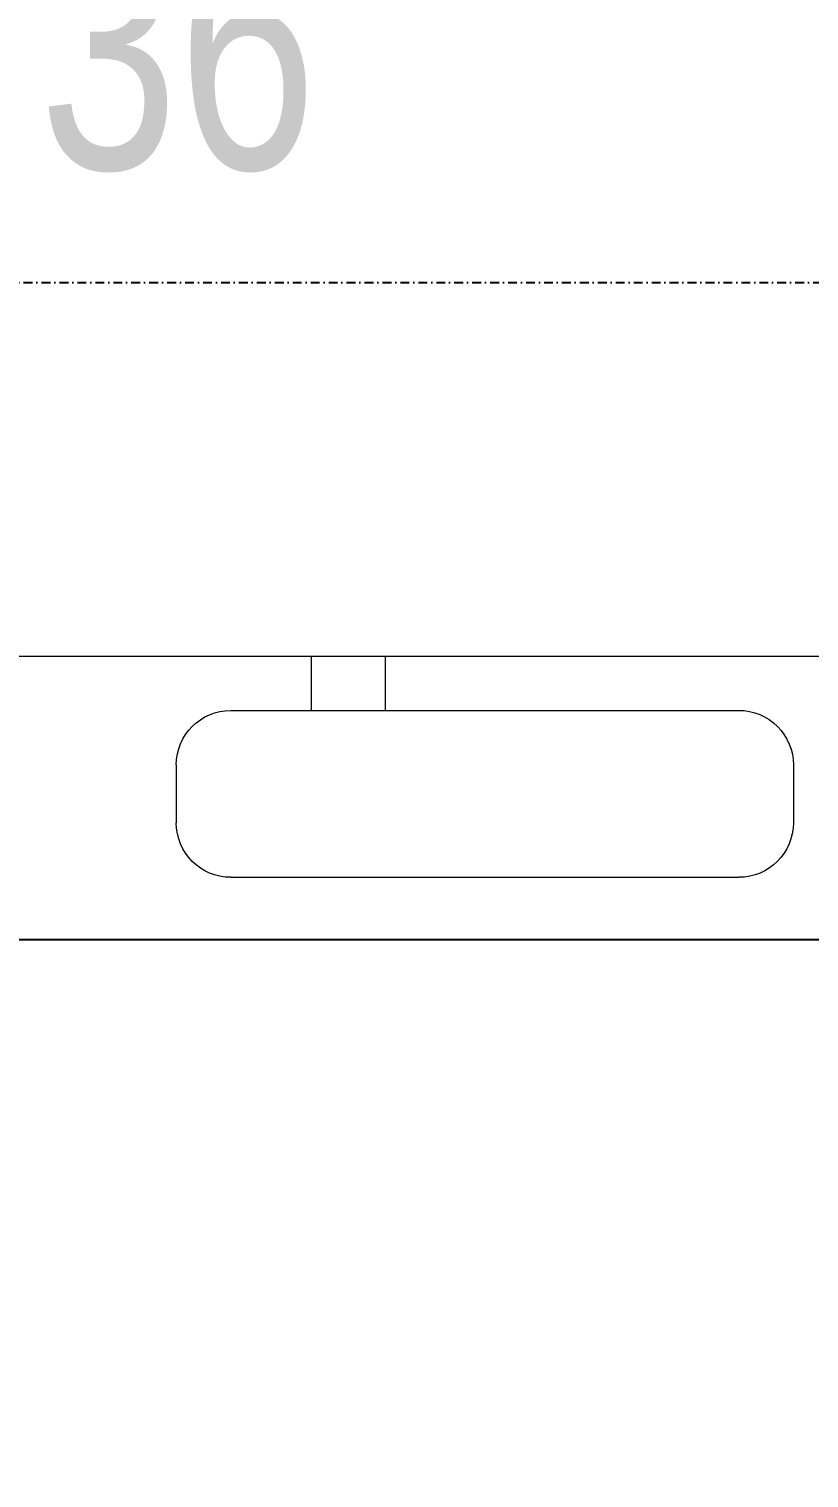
# Model space of a CAD drawing. Extents: x -560814 to 57327, y -29287 to 19916.
# Drawn here: x 37915 to 38196, y -11824 to -11303 of the extents above; entities that cross this region are included whole.
import ezdxf

# ---------------------------------------------------------------- set-up
doc = ezdxf.new("R2010")
doc.units = 0
doc.header["$LTSCALE"] = 0.25
doc.linetypes.add('DASHDOT', pattern=[25.4, 12.7, -6.35, 0, -6.35])
for name, color, linetype, lineweight in [('01-First Floor$0$72_EGR_EQP_TAG', 142, 'Continuous', 5), ('01-First Floor$0$LOADING', 253, 'Continuous', 5), ('01-First Floor$0$NEW Wall', 166, 'Continuous', 5), ('E-LITE-CLNG-CNDT', 6, 'DASHDOT', 35), ('T-DATA-CLNG-COND', 51, 'DASHDOT', 25)]:
    doc.layers.add(name, color=color, linetype=linetype, lineweight=lineweight)
doc.layers.add('01-First Floor$0$FALSE CEILING', color=251, linetype='Continuous')
doc.styles.add('01-First Floor$0$X3G_ENTITY_257CFD', font='swisscl.ttf', dxfattribs={"height": 200})

# ---------------------------------------------------------------- blocks, each defined once
blk = doc.blocks.new('*X518')
at = {"color": 0}
for p, q in [((5, 3), (5, 3)), ((5, 3), (5, 3)), ((5, 3), (5, 3)), ((5, 3), (5, 3)), ((5, 3), (5, 3)), ((5, 3), (5, 3)), ((5, 3), (5, 3)), ((5, 3), (5, 3)), ((5, 3), (5, 3)), ((5, 3), (5, 3)), ((5, 3), (5, 3)), ((5, 3), (5, 3)), ((5, 3), (5, 3)), ((5, 3), (5, 3)), ((5, 3), (5, 3)), ((5, 3), (5, 3)), ((5, 3), (5, 3)), ((5, 3), (5, 3)), ((5, 3), (5, 3)), ((5, 3), (5, 3)), ((5, 3), (5, 3)), ((5, 3), (5, 3)), ((5, 3), (5, 3)), ((5, 3), (5, 3)), ((5, 3), (5, 3)), ((5, 3), (5, 3)), ((5, 3), (5, 3)), ((5, 3), (5, 3)), ((5, 3), (5, 3)), ((5, 3), (5, 3)), ((5, 3), (5, 3)), ((5, 3), (5, 3)), ((5, 3), (5, 3)), ((5, 3), (5, 3)), ((5, 3), (5, 3)), ((5, 3), (5, 3)), ((5, 3), (5, 3)), ((5, 3), (5, 3)), ((5, 3), (5, 3)), ((5, 3), (5, 3)), ((5, 3), (5, 3)), ((5, 3), (5, 3)), ((5, 3), (5, 3)), ((5, 3), (5, 3)), ((5, 3), (5, 3)), ((5, 3), (5, 3)), ((5, 3), (5, 3)), ((5, 3), (5, 3)), ((5, 3), (5, 3)), ((5, 3), (5, 3)), ((5, 3), (5, 3)), ((5, 3), (5, 3)), ((5, 3), (5, 3)), ((5, 3), (5, 3)), ((5, 3), (5, 3)), ((5, 3), (5, 3)), ((5, 3), (5, 3)), ((5, 3), (5, 3)), ((5, 3), (5, 3)), ((5, 3), (5, 3)), ((5, 3), (5, 3)), ((5, 3), (5, 3)), ((5, 3), (5, 3)), ((5, 3), (5, 3)), ((5, 3), (5, 3)), ((5, 3), (5, 3)), ((6, 3), (5, 3)), ((5, 3), (5, 3)), ((6, 3), (5, 3)), ((5, 3), (5, 3)), ((6, 3), (5, 3)), ((5, 3), (5, 3)), ((6, 3), (5, 3)), ((5, 3), (5, 3)), ((5, 3), (5, 3)), ((5, 3), (5, 3)), ((5, 3), (5, 3)), ((5, 3), (5, 3)), ((5, 3), (5, 3)), ((5, 3), (5, 3)), ((5, 3), (5, 3)), ((5, 3), (5, 3)), ((5, 3), (5, 3)), ((5, 3), (5, 3)), ((5, 3), (5, 3)), ((5, 3), (5, 3)), ((5, 3), (5, 3)), ((5, 3), (5, 3)), ((5, 3), (5, 3)), ((5, 3), (5, 3)), ((5, 3), (5, 3)), ((5, 3), (5, 3)), ((5, 3), (5, 3)), ((5, 3), (5, 3)), ((5, 3), (5, 3)), ((5, 3), (5, 3)), ((6, 3), (6, 3)), ((6, 3), (6, 3)), ((6, 3), (6, 3)), ((6, 3), (6, 3)), ((6, 3), (6, 3)), ((6, 3), (6, 3)), ((6, 3), (6, 3)), ((6, 3), (6, 3)), ((6, 3), (6, 3)), ((6, 3), (6, 3)), ((6, 3), (6, 3)), ((6, 3), (6, 3)), ((6, 3), (6, 3)), ((6, 3), (6, 3)), ((6, 3), (6, 3)), ((6, 3), (6, 3)), ((6, 3), (6, 3)), ((6, 3), (6, 3)), ((6, 3), (6, 3)), ((6, 3), (6, 3)), ((6, 3), (6, 3)), ((6, 3), (6, 3)), ((6, 3), (6, 3)), ((6, 3), (6, 3)), ((6, 3), (6, 3)), ((6, 3), (6, 3)), ((6, 3), (6, 3)), ((6, 3), (6, 3)), ((6, 3), (6, 3)), ((6, 3), (6, 3)), ((6, 3), (6, 3)), ((6, 3), (6, 3)), ((6, 3), (6, 3)), ((6, 3), (6, 3)), ((6, 3), (6, 3)), ((6, 3), (6, 3)), ((6, 3), (6, 3)), ((6, 3), (6, 3)), ((6, 3), (6, 3)), ((6, 3), (6, 3)), ((6, 3), (6, 3)), ((6, 3), (6, 3)), ((6, 3), (6, 3)), ((6, 3), (6, 3)), ((6, 3), (6, 3)), ((6, 3), (6, 3)), ((6, 3), (6, 3)), ((6, 3), (6, 3)), ((6, 3), (6, 3)), ((6, 3), (6, 3)), ((6, 3), (6, 3)), ((6, 3), (6, 3)), ((6, 3), (6, 3)), ((6, 3), (6, 3)), ((6, 3), (6, 3)), ((6, 3), (6, 3)), ((6, 3), (6, 3)), ((6, 3), (6, 3)), ((6, 3), (6, 3)), ((6, 3), (6, 3)), ((6, 3), (6, 3)), ((6, 3), (6, 3)), ((6, 3), (6, 3)), ((6, 3), (6, 3)), ((6, 3), (6, 3)), ((6, 3), (6, 3)), ((6, 3), (6, 3)), ((6, 3), (6, 3)), ((6, 3), (6, 3)), ((6, 3), (6, 3)), ((6, 3), (6, 3)), ((6, 3), (6, 3)), ((6, 3), (6, 3)), ((6, 3), (6, 3)), ((6, 3), (6, 3)), ((6, 3), (6, 3)), ((6, 3), (6, 3)), ((6, 3), (6, 3)), ((6, 3), (6, 3)), ((6, 3), (6, 3)), ((6, 3), (6, 3)), ((6, 3), (6, 3)), ((6, 3), (6, 3)), ((6, 3), (6, 3)), ((6, 3), (6, 3)), ((6, 3), (6, 3)), ((6, 3), (6, 3)), ((6, 3), (6, 3)), ((6, 3), (6, 3)), ((6, 3), (6, 3)), ((6, 3), (6, 3)), ((6, 3), (6, 3)), ((6, 3), (6, 3)), ((6, 3), (6, 3)), ((6, 3), (6, 3)), ((6, 3), (6, 3)), ((6, 3), (6, 3)), ((6, 3), (6, 3)), ((6, 3), (6, 3)), ((6, 3), (6, 3)), ((6, 3), (6, 3)), ((6, 3), (6, 3)), ((6, 3), (6, 3)), ((6, 3), (6, 3)), ((6, 3), (6, 3)), ((6, 3), (6, 3)), ((6, 3), (6, 3)), ((6, 3), (6, 3)), ((6, 3), (6, 3)), ((6, 3), (6, 3)), ((6, 3), (6, 3)), ((6, 3), (6, 3)), ((6, 3), (6, 3)), ((6, 3), (6, 3)), ((6, 3), (6, 3)), ((6, 3), (6, 3)), ((6, 3), (6, 3)), ((6, 3), (6, 3)), ((6, 3), (6, 3)), ((6, 3), (6, 3)), ((6, 3), (6, 3)), ((6, 3), (6, 3)), ((6, 3), (6, 3)), ((6, 3), (6, 3)), ((6, 3), (6, 3)), ((6, 3), (6, 3)), ((6, 3), (6, 3)), ((6, 3), (6, 3)), ((6, 3), (6, 3)), ((6, 3), (6, 3)), ((6, 3), (6, 3)), ((6, 3), (6, 3)), ((6, 3), (6, 3)), ((6, 3), (6, 3)), ((6, 3), (6, 3)), ((6, 3), (6, 3)), ((6, 3), (6, 3)), ((6, 3), (6, 3)), ((6, 3), (6, 3)), ((6, 3), (6, 3)), ((6, 3), (6, 3)), ((6, 3), (6, 3)), ((6, 3), (6, 3)), ((6, 3), (6, 3)), ((6, 3), (6, 3)), ((6, 3), (6, 3)), ((6, 3), (6, 3)), ((6, 3), (6, 3)), ((6, 3), (6, 3)), ((6, 3), (6, 3)), ((6, 3), (6, 3)), ((6, 3), (6, 3)), ((6, 3), (6, 3)), ((6, 3), (6, 3)), ((6, 3), (6, 3)), ((6, 3), (6, 3)), ((6, 3), (6, 3)), ((6, 3), (6, 3)), ((6, 3), (6, 3)), ((6, 3), (6, 3)), ((6, 3), (6, 3)), ((6, 3), (6, 3)), ((6, 3), (6, 3)), ((6, 3), (6, 3)), ((6, 3), (6, 3)), ((6, 3), (6, 3)), ((6, 3), (6, 3)), ((6, 3), (6, 3)), ((6, 3), (6, 3)), ((6, 3), (6, 3)), ((6, 3), (6, 3)), ((6, 3), (6, 3)), ((6, 3), (6, 3)), ((6, 3), (6, 3)), ((6, 3), (6, 3)), ((6, 3), (6, 3)), ((6, 3), (6, 3)), ((6, 3), (6, 3)), ((6, 3), (6, 3)), ((6, 3), (6, 3)), ((6, 3), (6, 3)), ((6, 3), (6, 3)), ((6, 3), (6, 3)), ((6, 3), (6, 3)), ((6, 3), (6, 3)), ((6, 3), (6, 3)), ((6, 3), (6, 3)), ((6, 3), (6, 3)), ((6, 3), (6, 3)), ((6, 3), (6, 3)), ((6, 3), (6, 3)), ((6, 3), (6, 3)), ((6, 3), (6, 3)), ((6, 3), (6, 3)), ((6, 3), (6, 3)), ((6, 3), (6, 3)), ((6, 3), (6, 3)), ((6, 3), (6, 3)), ((6, 3), (6, 3)), ((6, 3), (6, 3)), ((6, 3), (6, 3)), ((6, 3), (6, 3)), ((6, 3), (6, 3)), ((6, 3), (6, 3)), ((6, 3), (5, 3)), ((6, 3), (5, 3)), ((6, 3), (5, 3)), ((6, 3), (5, 3)), ((6, 3), (5, 3)), ((6, 3), (6, 3)), ((6, 3), (6, 3)), ((6, 3), (6, 3)), ((6, 3), (6, 3)), ((6, 3), (6, 3)), ((6, 3), (6, 3)), ((6, 3), (6, 3)), ((6, 3), (6, 3)), ((6, 3), (6, 3)), ((6, 3), (6, 3)), ((6, 3), (6, 3)), ((6, 3), (6, 3)), ((6, 3), (6, 3)), ((6, 3), (6, 3)), ((6, 3), (6, 3)), ((6, 3), (6, 3)), ((6, 3), (6, 3)), ((6, 3), (6, 3)), ((6, 3), (6, 3)), ((6, 3), (6, 3)), ((6, 3), (6, 3)), ((6, 3), (6, 3)), ((6, 3), (6, 3)), ((6, 3), (6, 3)), ((6, 3), (6, 3)), ((6, 3), (6, 3)), ((6, 3), (6, 3)), ((6, 3), (6, 3)), ((6, 3), (6, 3)), ((6, 3), (6, 3)), ((6, 3), (6, 3)), ((6, 3), (6, 3)), ((6, 3), (6, 3)), ((6, 3), (6, 3)), ((6, 3), (6, 3)), ((6, 3), (6, 3)), ((6, 3), (6, 3)), ((6, 3), (6, 3)), ((6, 3), (6, 3)), ((6, 3), (6, 3)), ((6, 3), (6, 3)), ((6, 3), (6, 3)), ((6, 3), (6, 3)), ((6, 3), (6, 3)), ((6, 3), (6, 3)), ((6, 3), (6, 3)), ((6, 3), (6, 3)), ((6, 3), (6, 3)), ((6, 3), (6, 3)), ((6, 3), (6, 3)), ((6, 3), (6, 3)), ((6, 3), (6, 3)), ((6, 3), (6, 3)), ((6, 3), (6, 3)), ((6, 3), (6, 3)), ((6, 3), (6, 3)), ((6, 3), (6, 3)), ((6, 3), (6, 3)), ((6, 3), (6, 3)), ((6, 3), (6, 3)), ((6, 3), (6, 3)), ((6, 3), (6, 3)), ((6, 3), (6, 3)), ((6, 3), (6, 3)), ((6, 3), (6, 3)), ((6, 3), (6, 3)), ((6, 3), (6, 3)), ((6, 3), (6, 3)), ((6, 3), (6, 3)), ((6, 3), (6, 3)), ((6, 3), (6, 3)), ((6, 3), (6, 3)), ((6, 3), (6, 3)), ((6, 3), (6, 3)), ((6, 3), (6, 3)), ((6, 3), (6, 3)), ((6, 3), (6, 3)), ((6, 3), (6, 3)), ((6, 3), (6, 3)), ((6, 3), (6, 3)), ((6, 3), (6, 3)), ((6, 3), (6, 3)), ((6, 3), (6, 3)), ((6, 3), (6, 3)), ((6, 3), (6, 3)), ((6, 3), (6, 3)), ((6, 3), (6, 3)), ((6, 3), (6, 3)), ((6, 3), (6, 3)), ((6, 3), (6, 3)), ((6, 3), (6, 3)), ((6, 3), (6, 3)), ((6, 3), (6, 3)), ((6, 3), (6, 3)), ((6, 3), (6, 3)), ((6, 3), (6, 3)), ((6, 3), (6, 3)), ((6, 3), (6, 3)), ((6, 3), (6, 3)), ((6, 3), (6, 3)), ((6, 3), (6, 3)), ((6, 3), (6, 3)), ((6, 3), (6, 3)), ((6, 3), (6, 3)), ((6, 3), (6, 3)), ((6, 3), (6, 3)), ((6, 3), (6, 3)), ((6, 3), (6, 3)), ((6, 3), (6, 3)), ((6, 3), (6, 3)), ((6, 3), (6, 3)), ((6, 3), (6, 3)), ((6, 3), (6, 3)), ((6, 3), (6, 3)), ((6, 3), (6, 3)), ((6, 3), (6, 3)), ((6, 3), (6, 3)), ((6, 3), (6, 3)), ((6, 3), (6, 3)), ((6, 3), (6, 3)), ((6, 3), (6, 3)), ((6, 3), (6, 3)), ((6, 3), (6, 3)), ((6, 3), (6, 3)), ((6, 3), (6, 3)), ((6, 3), (6, 3)), ((6, 3), (6, 3)), ((6, 3), (6, 3)), ((6, 3), (6, 3)), ((6, 3), (6, 3)), ((6, 3), (6, 3)), ((6, 3), (6, 3)), ((6, 3), (6, 3)), ((6, 3), (6, 3)), ((6, 3), (6, 3)), ((6, 3), (6, 3)), ((6, 3), (6, 3)), ((6, 3), (6, 3)), ((6, 3), (6, 3)), ((6, 3), (6, 3)), ((6, 3), (6, 3)), ((6, 3), (6, 3)), ((6, 3), (6, 3)), ((6, 3), (6, 3)), ((6, 3), (6, 3)), ((6, 3), (6, 3)), ((6, 3), (6, 3)), ((6, 3), (6, 3)), ((6, 3), (6, 3)), ((6, 3), (6, 3)), ((6, 3), (6, 3)), ((6, 3), (6, 3)), ((6, 3), (6, 3)), ((6, 3), (6, 3)), ((6, 3), (6, 3)), ((6, 3), (6, 3)), ((6, 3), (6, 3)), ((6, 3), (6, 3)), ((6, 3), (6, 3)), ((6, 3), (6, 3)), ((6, 3), (6, 3)), ((6, 3), (6, 3)), ((6, 3), (6, 3)), ((6, 3), (6, 3)), ((6, 3), (6, 3)), ((6, 3), (6, 3)), ((6, 3), (6, 3)), ((6, 3), (6, 3)), ((6, 3), (6, 3)), ((6, 3), (6, 3)), ((6, 3), (6, 3)), ((6, 3), (6, 3)), ((6, 3), (6, 3)), ((6, 3), (6, 3)), ((6, 3), (6, 3)), ((6, 3), (6, 3)), ((6, 3), (6, 3)), ((6, 3), (6, 3)), ((6, 3), (6, 3)), ((6, 3), (6, 3)), ((6, 3), (6, 3)), ((6, 3), (6, 3)), ((6, 3), (6, 3)), ((6, 3), (6, 3)), ((6, 3), (6, 3)), ((6, 3), (6, 3)), ((6, 3), (6, 3)), ((6, 3), (6, 3)), ((6, 3), (6, 3)), ((6, 3), (6, 3)), ((6, 3), (6, 3)), ((6, 3), (6, 3)), ((6, 3), (6, 3)), ((6, 3), (6, 3)), ((6, 3), (6, 3)), ((6, 3), (6, 3)), ((6, 3), (6, 3)), ((6, 3), (6, 3)), ((6, 3), (6, 3)), ((6, 3), (6, 3)), ((6, 3), (6, 3)), ((6, 3), (6, 3)), ((6, 3), (6, 3)), ((6, 3), (6, 3)), ((6, 3), (6, 3)), ((6, 3), (6, 3)), ((6, 3), (6, 3)), ((6, 3), (6, 3)), ((6, 3), (6, 3)), ((6, 3), (6, 3)), ((6, 3), (6, 3)), ((6, 3), (6, 3)), ((6, 3), (6, 3)), ((6, 3), (6, 3)), ((6, 3), (6, 3)), ((6, 3), (6, 3)), ((6, 3), (6, 3)), ((6, 3), (6, 3)), ((6, 3), (6, 3)), ((6, 3), (6, 3)), ((6, 3), (6, 3)), ((6, 3), (6, 3)), ((6, 3), (6, 3)), ((6, 3), (6, 3)), ((6, 3), (6, 3)), ((6, 3), (6, 3)), ((6, 3), (6, 3)), ((6, 3), (6, 3)), ((6, 3), (6, 3)), ((6, 3), (6, 3)), ((6, 3), (6, 3)), ((6, 3), (6, 3)), ((6, 3), (6, 3)), ((6, 3), (6, 3)), ((6, 3), (6, 3)), ((6, 3), (6, 3)), ((6, 3), (6, 3)), ((6, 3), (6, 3)), ((6, 3), (6, 3)), ((6, 3), (6, 3)), ((6, 3), (6, 3)), ((6, 3), (6, 3)), ((6, 3), (6, 3)), ((6, 3), (6, 3)), ((6, 3), (6, 3)), ((6, 3), (6, 3)), ((6, 3), (6, 3)), ((6, 3), (6, 3)), ((6, 3), (6, 3)), ((6, 3), (6, 3)), ((6, 3), (6, 3)), ((6, 3), (6, 3)), ((6, 3), (6, 3)), ((6, 3), (6, 3)), ((6, 3), (6, 3)), ((6, 3), (6, 3)), ((6, 3), (6, 3)), ((6, 3), (6, 3)), ((6, 3), (6, 3)), ((6, 3), (6, 3)), ((6, 3), (6, 3)), ((6, 3), (6, 3)), ((6, 3), (6, 3)), ((6, 3), (6, 3)), ((6, 3), (6, 3)), ((6, 3), (6, 3)), ((6, 3), (6, 3)), ((6, 3), (6, 3)), ((6, 3), (6, 3)), ((6, 3), (6, 3)), ((6, 3), (6, 3)), ((6, 3), (6, 3)), ((6, 3), (6, 3)), ((6, 3), (6, 3)), ((6, 3), (6, 3)), ((6, 3), (6, 3)), ((6, 3), (6, 3)), ((6, 3), (6, 3)), ((6, 3), (6, 3)), ((6, 3), (6, 3)), ((6, 3), (6, 3)), ((6, 3), (6, 3)), ((6, 3), (6, 3)), ((6, 3), (6, 3)), ((6, 3), (6, 3)), ((6, 3), (6, 3)), ((6, 3), (6, 3)), ((6, 3), (6, 3)), ((6, 3), (6, 3)), ((6, 3), (6, 3)), ((6, 3), (6, 3)), ((6, 3), (6, 3)), ((6, 3), (6, 3)), ((6, 3), (6, 3)), ((6, 3), (6, 3)), ((6, 3), (6, 3)), ((6, 3), (6, 3)), ((6, 3), (6, 3)), ((6, 3), (6, 3)), ((6, 3), (6, 3)), ((6, 3), (6, 3)), ((6, 3), (6, 3)), ((6, 3), (6, 3)), ((6, 3), (6, 3)), ((6, 3), (6, 3)), ((6, 3), (6, 3)), ((6, 3), (6, 3)), ((6, 3), (6, 3)), ((6, 3), (6, 3)), ((6, 3), (6, 3)), ((6, 3), (6, 3)), ((6, 3), (6, 3)), ((6, 3), (6, 3)), ((6, 3), (6, 3)), ((6, 3), (6, 3)), ((6, 3), (6, 3)), ((6, 3), (6, 3))]:
    blk.add_line(p, q, dxfattribs=at)
blk = doc.blocks.new('*X519')
at = {"color": 0}
for p, q in [((13, 1), (13, 1)), ((13, 1), (13, 1)), ((13, 1), (13, 1)), ((13, 1), (13, 1)), ((13, 1), (13, 1)), ((13, 1), (13, 1)), ((13, 1), (13, 1)), ((13, 1), (13, 1)), ((13, 1), (13, 1)), ((13, 1), (13, 1)), ((13, 1), (13, 1)), ((13, 1), (13, 1)), ((13, 1), (13, 1)), ((13, 1), (13, 1)), ((13, 1), (13, 1)), ((13, 1), (14, 1)), ((13, 1), (14, 1)), ((13, 1), (14, 1)), ((13, 1), (13, 1)), ((13, 1), (13, 1)), ((13, 1), (13, 1)), ((13, 1), (13, 1)), ((13, 1), (13, 1)), ((13, 1), (13, 1)), ((13, 1), (13, 1)), ((13, 1), (13, 1)), ((13, 1), (13, 1)), ((13, 1), (13, 1)), ((13, 1), (13, 1)), ((13, 1), (13, 1)), ((13, 1), (13, 1)), ((13, 1), (13, 1)), ((13, 1), (13, 1)), ((13, 1), (13, 1)), ((13, 1), (13, 1)), ((13, 1), (13, 1)), ((13, 1), (13, 1)), ((13, 1), (13, 1)), ((13, 1), (13, 1)), ((13, 1), (13, 1)), ((13, 1), (13, 1)), ((13, 1), (13, 1)), ((13, 1), (13, 1)), ((13, 1), (13, 1)), ((13, 1), (13, 1)), ((13, 1), (13, 1)), ((13, 1), (13, 1)), ((13, 1), (13, 1)), ((13, 1), (13, 1)), ((13, 1), (13, 1)), ((13, 1), (13, 1)), ((13, 1), (13, 1)), ((13, 1), (13, 1)), ((13, 1), (13, 1)), ((13, 1), (13, 1)), ((13, 1), (13, 1)), ((13, 1), (13, 1)), ((13, 1), (13, 1)), ((13, 1), (13, 1)), ((13, 1), (13, 1)), ((13, 1), (13, 1)), ((13, 1), (13, 1)), ((13, 1), (13, 1)), ((13, 1), (13, 1)), ((13, 1), (13, 1)), ((13, 1), (13, 1)), ((13, 1), (13, 1)), ((13, 1), (13, 1)), ((13, 1), (13, 1)), ((13, 1), (13, 1)), ((13, 1), (13, 1)), ((13, 1), (13, 1)), ((13, 1), (13, 1)), ((13, 1), (13, 1)), ((13, 1), (13, 1)), ((13, 1), (13, 1)), ((13, 1), (13, 1)), ((13, 1), (13, 1)), ((13, 1), (13, 1)), ((13, 1), (13, 1)), ((13, 1), (13, 1)), ((13, 1), (13, 1)), ((13, 1), (13, 1)), ((13, 1), (13, 1)), ((13, 1), (13, 1)), ((13, 1), (13, 1)), ((13, 1), (13, 1)), ((13, 1), (13, 1)), ((13, 1), (13, 1)), ((13, 1), (13, 1)), ((13, 1), (13, 1)), ((13, 1), (13, 1)), ((13, 1), (13, 1)), ((13, 1), (13, 1)), ((13, 1), (13, 1)), ((13, 1), (13, 1)), ((13, 1), (13, 1)), ((13, 1), (13, 1)), ((13, 1), (13, 1)), ((13, 1), (13, 1)), ((13, 1), (13, 1)), ((13, 1), (13, 1)), ((13, 1), (13, 1)), ((13, 1), (13, 1)), ((13, 1), (13, 1)), ((13, 1), (13, 1)), ((13, 1), (13, 1)), ((13, 1), (13, 1)), ((13, 1), (13, 1)), ((13, 1), (13, 1)), ((13, 1), (13, 1)), ((13, 1), (13, 1)), ((13, 1), (13, 1)), ((13, 1), (13, 1)), ((13, 1), (13, 1)), ((13, 1), (13, 1)), ((13, 1), (13, 1)), ((13, 1), (13, 1)), ((13, 1), (13, 1)), ((13, 1), (13, 1)), ((13, 1), (13, 1)), ((13, 1), (13, 1)), ((13, 1), (13, 1)), ((13, 1), (14, 1)), ((13, 0), (13, 0)), ((13, 0), (13, 0)), ((13, 0), (13, 0)), ((13, 0), (13, 0)), ((13, 0), (13, 0)), ((13, 0), (13, 0)), ((13, 0), (13, 0)), ((13, 0), (13, 0)), ((13, 0), (13, 0)), ((13, 0), (13, 0)), ((13, 0), (13, 0)), ((13, 0), (13, 0)), ((13, 0), (13, 0)), ((13, 0), (13, 0)), ((13, 0), (13, 0)), ((13, 0), (13, 0)), ((13, 0), (13, 0)), ((13, 0), (13, 0)), ((13, 0), (13, 0)), ((13, 0), (13, 0)), ((13, 0), (13, 0)), ((13, 0), (13, 0)), ((13, 0), (13, 0)), ((13, 0), (13, 0)), ((13, 0), (13, 0)), ((13, 0), (13, 0)), ((13, 0), (13, 0)), ((13, 0), (13, 0)), ((13, 0), (13, 0)), ((13, 0), (13, 0)), ((13, 0), (13, 0)), ((13, 0), (13, 0)), ((13, 0), (13, 0)), ((13, 0), (13, 0)), ((13, 0), (13, 0)), ((13, 0), (13, 0)), ((13, 0), (13, 0)), ((13, 0), (13, 0)), ((13, 0), (13, 0)), ((13, 0), (13, 0)), ((13, 0), (13, 0)), ((13, 0), (13, 0)), ((13, 0), (13, 0)), ((13, 0), (13, 0)), ((13, 0), (13, 0)), ((13, 0), (13, 0)), ((13, 0), (13, 0)), ((13, 0), (13, 0)), ((13, 0), (14, 0)), ((13, 0), (14, 0)), ((13, 0), (13, 0)), ((13, 0), (14, 0)), ((14, 1), (14, 1)), ((14, 1), (14, 1)), ((14, 1), (14, 1)), ((14, 1), (14, 1)), ((14, 1), (14, 1)), ((14, 1), (14, 1)), ((14, 1), (14, 1)), ((14, 1), (14, 1)), ((14, 1), (14, 1)), ((14, 1), (14, 1)), ((14, 1), (14, 1)), ((14, 1), (14, 1)), ((14, 1), (14, 1)), ((14, 1), (14, 1)), ((14, 1), (14, 1)), ((14, 1), (14, 1)), ((14, 1), (14, 1)), ((14, 1), (14, 1)), ((14, 1), (14, 1)), ((14, 1), (14, 1)), ((14, 1), (14, 1)), ((14, 1), (14, 1)), ((14, 1), (14, 1)), ((14, 1), (14, 1)), ((14, 1), (14, 1)), ((14, 1), (14, 1)), ((14, 1), (14, 1)), ((14, 1), (14, 1)), ((14, 1), (14, 1)), ((14, 1), (14, 1)), ((14, 1), (14, 1)), ((14, 1), (14, 1)), ((14, 1), (14, 1)), ((14, 1), (14, 1)), ((14, 1), (14, 1)), ((14, 1), (14, 1)), ((14, 1), (14, 1)), ((14, 1), (14, 1)), ((14, 1), (14, 1)), ((14, 1), (14, 1)), ((14, 1), (14, 1)), ((14, 1), (14, 1)), ((14, 1), (14, 1)), ((14, 1), (14, 1)), ((14, 1), (14, 1)), ((14, 1), (14, 1)), ((14, 1), (14, 1)), ((14, 1), (14, 1)), ((14, 1), (14, 1)), ((14, 1), (14, 1)), ((14, 1), (14, 1)), ((14, 1), (14, 1)), ((14, 1), (14, 1)), ((14, 1), (14, 1)), ((14, 1), (14, 1)), ((14, 1), (14, 1)), ((14, 1), (14, 1)), ((14, 1), (14, 1)), ((14, 1), (14, 1)), ((14, 1), (14, 1)), ((14, 1), (14, 1)), ((14, 1), (14, 1)), ((14, 1), (14, 1)), ((14, 1), (14, 1)), ((14, 1), (14, 1)), ((14, 1), (14, 1)), ((14, 1), (14, 1)), ((14, 1), (14, 1)), ((14, 1), (14, 1)), ((14, 1), (14, 1)), ((14, 1), (14, 1)), ((14, 1), (14, 1)), ((14, 1), (14, 1)), ((14, 1), (14, 1)), ((14, 1), (14, 1)), ((14, 1), (14, 1)), ((14, 1), (14, 1)), ((14, 1), (14, 1)), ((14, 1), (14, 1)), ((14, 1), (14, 1)), ((14, 1), (14, 1)), ((14, 1), (14, 1)), ((14, 1), (14, 1)), ((14, 1), (14, 1)), ((14, 1), (14, 1)), ((14, 1), (14, 1)), ((14, 1), (14, 1)), ((14, 1), (14, 1)), ((14, 1), (14, 1)), ((14, 1), (14, 1)), ((14, 1), (14, 1)), ((14, 1), (14, 1)), ((14, 1), (14, 1)), ((14, 1), (14, 1)), ((14, 0), (14, 0)), ((14, 0), (14, 0)), ((14, 0), (14, 0)), ((14, 0), (14, 0)), ((14, 0), (14, 0)), ((14, 0), (14, 0)), ((14, 0), (14, 0)), ((14, 0), (14, 0)), ((14, 0), (14, 0)), ((14, 0), (14, 0)), ((14, 0), (14, 0)), ((14, 0), (14, 0)), ((14, 0), (14, 0)), ((14, 0), (14, 0)), ((14, 0), (14, 0)), ((14, 0), (14, 0)), ((14, 0), (14, 0)), ((14, 0), (14, 0)), ((14, 0), (14, 0)), ((14, 0), (14, 0)), ((14, 0), (14, 0)), ((14, 0), (14, 0)), ((14, 0), (14, 0)), ((14, 0), (14, 0)), ((14, 0), (14, 0)), ((14, 0), (14, 0)), ((14, 0), (14, 0)), ((14, 0), (14, 0)), ((14, 0), (14, 0)), ((14, 0), (14, 0)), ((14, 0), (14, 0)), ((14, 0), (14, 0)), ((14, 0), (14, 0)), ((14, 0), (14, 0)), ((14, 0), (14, 0)), ((14, 0), (14, 0)), ((14, 0), (14, 0)), ((14, 0), (14, 0)), ((14, 0), (14, 0)), ((14, 0), (14, 0)), ((14, 0), (14, 0)), ((14, 0), (14, 0)), ((14, 0), (14, 0)), ((14, 0), (14, 0)), ((14, 0), (14, 0)), ((14, 0), (14, 0)), ((14, 0), (14, 0)), ((14, 0), (14, 0)), ((13, 0), (13, 0)), ((13, 0), (14, 0)), ((13, 0), (13, 0)), ((13, 0), (14, 0)), ((13, 0), (13, 0)), ((13, 0), (14, 0)), ((13, 0), (13, 0)), ((13, 0), (13, 0)), ((13, 0), (13, 0)), ((13, 0), (13, 0)), ((13, 0), (14, 0)), ((13, 0), (13, 0)), ((13, 0), (14, 0)), ((13, 0), (13, 0)), ((13, 0), (14, 0)), ((13, 0), (13, 0)), ((13, 0), (14, 0)), ((13, 0), (13, 0)), ((13, 0), (14, 0)), ((13, 0), (13, 0)), ((13, 0), (14, 0)), ((13, 0), (13, 0)), ((13, 0), (14, 0)), ((13, 0), (13, 0)), ((13, 0), (13, 0)), ((13, 0), (13, 0)), ((13, 0), (14, 0)), ((13, 0), (13, 0)), ((13, 0), (14, 0)), ((13, 0), (13, 0)), ((13, 0), (14, 0)), ((13, 0), (13, 0)), ((13, 0), (14, 0)), ((13, 0), (13, 0)), ((13, 0), (13, 0)), ((13, 0), (13, 0)), ((13, 0), (13, 0)), ((13, 0), (13, 0)), ((13, 0), (13, 0)), ((13, 0), (13, 0)), ((13, 0), (13, 0)), ((13, 0), (13, 0)), ((13, 0), (13, 0)), ((13, 0), (13, 0)), ((13, 0), (13, 0)), ((13, 0), (13, 0)), ((13, 0), (13, 0)), ((13, 0), (13, 0)), ((13, 0), (13, 0)), ((13, 0), (13, 0)), ((13, 0), (13, 0)), ((13, 0), (13, 0)), ((13, 0), (13, 0)), ((13, 0), (13, 0)), ((13, 0), (13, 0)), ((13, 0), (13, 0)), ((13, 0), (13, 0)), ((13, 0), (13, 0)), ((13, 0), (13, 0)), ((13, 0), (13, 0)), ((13, 0), (13, 0)), ((13, 0), (13, 0)), ((13, 0), (13, 0)), ((13, 0), (13, 0)), ((13, -1), (13, -1)), ((13, -1), (13, -1)), ((13, -1), (13, -1)), ((13, -1), (13, -1)), ((13, -1), (13, -1)), ((13, -1), (14, -1)), ((13, -1), (13, -1)), ((14, 0), (14, 0)), ((14, 0), (14, 0)), ((14, 0), (14, 0)), ((14, 0), (14, 0)), ((14, 0), (14, 0)), ((14, 0), (14, 0)), ((14, 0), (14, 0)), ((14, 0), (14, 0)), ((14, 0), (14, 0)), ((14, 0), (14, 0)), ((14, 0), (14, 0)), ((14, 0), (14, 0)), ((14, 0), (14, 0)), ((14, 0), (14, 0)), ((14, 0), (14, 0)), ((13, 0), (14, 0)), ((14, 0), (14, 0)), ((14, 0), (14, 0)), ((14, 0), (14, 0)), ((14, 0), (14, 0)), ((14, 0), (14, 0)), ((14, 0), (14, 0)), ((14, 0), (14, 0)), ((14, 0), (14, 0)), ((14, 0), (14, 0)), ((14, 0), (14, 0)), ((14, 0), (14, 0)), ((14, 0), (14, 0)), ((14, 0), (14, 0)), ((14, 0), (14, 0)), ((14, 0), (14, 0)), ((14, 0), (14, 0)), ((14, 0), (14, 0)), ((14, 0), (14, 0)), ((14, 0), (14, 0)), ((14, 0), (14, 0)), ((14, 0), (14, 0)), ((14, 0), (14, 0)), ((14, 0), (14, 0)), ((14, 0), (14, 0)), ((14, 0), (14, 0)), ((14, 0), (14, 0)), ((14, 0), (14, 0)), ((14, 0), (14, 0)), ((14, 0), (14, 0)), ((14, 0), (14, 0)), ((14, 0), (14, 0)), ((14, 0), (14, 0)), ((14, 0), (14, 0)), ((14, 0), (14, 0)), ((14, -1), (14, -1)), ((14, -1), (14, -1)), ((14, -1), (14, -1)), ((14, -1), (14, -1)), ((14, -1), (14, -1))]:
    blk.add_line(p, q, dxfattribs=at)
blk = doc.blocks.new('01-First Floor$0$GF21018-P')
at = {"color": 0}
for p, q in [((0.22049, 0.47563), (0.22049, 0.0675)), ((0.25963, 0.34221), (0.2804, 0.34221)), ((0.24001, 0.32259), (0.24001, 0.14)), ((0.30001, 0.32259), (0.30001, 0.14)), ((0.22049, 0.29372), (0.24001, 0.29372)), ((0.22049, 0.26708), (0.24001, 0.26708)), ((0.25963, 0.12039), (0.2804, 0.12039))]:
    blk.add_line(p, q, dxfattribs=at)
for points in [[(0.24001, 0.29372), (0.24001, 0.29372), (0.24001, 0.29372), (0.24001, 0.29372), (0.24001, 0.29372), (0.24001, 0.29372), (0.24001, 0.29372), (0.24001, 0.29372), (0.24001, 0.29372), (0.24001, 0.29372), (0.24001, 0.29372), (0.24001, 0.29372), (0.24001, 0.29372), (0.24001, 0.29372), (0.24001, 0.29372), (0.24001, 0.29372), (0.24001, 0.29372), (0.24001, 0.29372), (0.24001, 0.29372), (0.24001, 0.29372), (0.24001, 0.29372), (0.24001, 0.29372), (0.24001, 0.29372), (0.24001, 0.29372), (0.24001, 0.29372), (0.24001, 0.29372), (0.24001, 0.29372), (0.24001, 0.29372), (0.24001, 0.29372), (0.24001, 0.29372), (0.24001, 0.29372), (0.24001, 0.29372), (0.24001, 0.29372), (0.24001, 0.29372), (0.24001, 0.29372), (0.24001, 0.29372), (0.24001, 0.29372), (0.24001, 0.29372), (0.24001, 0.29372), (0.24001, 0.29372), (0.24001, 0.29372), (0.24001, 0.29372), (0.24001, 0.29372), (0.24001, 0.29372), (0.24001, 0.29372), (0.24001, 0.29372), (0.24001, 0.29372), (0.24001, 0.29372), (0.24001, 0.29372), (0.24001, 0.29372), (0.24001, 0.29372), (0.24001, 0.29372), (0.24001, 0.29372), (0.24001, 0.29372), (0.24001, 0.29372), (0.24001, 0.29372), (0.24001, 0.29372), (0.24001, 0.29372), (0.24001, 0.29372), (0.24001, 0.29372), (0.24001, 0.29372), (0.24001, 0.29372), (0.24001, 0.29372), (0.24001, 0.29372), (0.24001, 0.29372), (0.24001, 0.29372), (0.24001, 0.29372), (0.24001, 0.29372), (0.24001, 0.29372), (0.24001, 0.29372), (0.24001, 0.29372), (0.24001, 0.29372), (0.24001, 0.29372), (0.24001, 0.29372), (0.24001, 0.29372), (0.24001, 0.29372), (0.24001, 0.29372), (0.24001, 0.29372), (0.24001, 0.29372), (0.24001, 0.29372), (0.24001, 0.29372), (0.24001, 0.29372), (0.24001, 0.29372), (0.24001, 0.29372), (0.24001, 0.29372), (0.24001, 0.29372), (0.24001, 0.29372), (0.24001, 0.29372), (0.24001, 0.29372), (0.24001, 0.29372), (0.24001, 0.29372), (0.24001, 0.29372), (0.24001, 0.29372), (0.24001, 0.29372), (0.24001, 0.29372), (0.24001, 0.29372), (0.24001, 0.29372), (0.24001, 0.29372), (0.24001, 0.29372), (0.24001, 0.29372), (0.24001, 0.29372), (0.24001, 0.29372), (0.24001, 0.29372), (0.24001, 0.29372), (0.24001, 0.29372), (0.24001, 0.29372), (0.24001, 0.29372), (0.24001, 0.29372), (0.24001, 0.29372), (0.24001, 0.29372), (0.24001, 0.29372), (0.24001, 0.29372), (0.24001, 0.29372), (0.24001, 0.29372), (0.24001, 0.29372), (0.24001, 0.29372), (0.24001, 0.29372), (0.24001, 0.29372), (0.24001, 0.29372), (0.24001, 0.29372), (0.24001, 0.29372), (0.24001, 0.29372), (0.24001, 0.29372), (0.24001, 0.29372), (0.24001, 0.29372), (0.24001, 0.29372), (0.24001, 0.29372), (0.24001, 0.29372), (0.24001, 0.29372), (0.24001, 0.29372), (0.24001, 0.29372), (0.24001, 0.29372), (0.24001, 0.29372), (0.24001, 0.29372), (0.24001, 0.29372), (0.24001, 0.29372), (0.24001, 0.29372), (0.24001, 0.29372), (0.24001, 0.29372), (0.24001, 0.29372), (0.24001, 0.29372), (0.24001, 0.29372), (0.24001, 0.29372), (0.24001, 0.29372), (0.24001, 0.29372), (0.24001, 0.29372), (0.24001, 0.29372), (0.24001, 0.29372), (0.24001, 0.29372), (0.24001, 0.29372), (0.24001, 0.29372), (0.24001, 0.29372), (0.24001, 0.29372), (0.24001, 0.29372), (0.24001, 0.29372), (0.24001, 0.29372), (0.24001, 0.29372), (0.24001, 0.29372), (0.24001, 0.29372), (0.24001, 0.29372), (0.24001, 0.29372), (0.24001, 0.29372), (0.24001, 0.29372), (0.24001, 0.29372), (0.24001, 0.29372), (0.24001, 0.29372), (0.24001, 0.29372), (0.24001, 0.29372), (0.24001, 0.29372), (0.24001, 0.29372), (0.24001, 0.29372), (0.24001, 0.29372), (0.24001, 0.29372), (0.24001, 0.29372), (0.24001, 0.29372), (0.24001, 0.29372), (0.24001, 0.29372), (0.24001, 0.29372), (0.24001, 0.29372), (0.24001, 0.29372), (0.24001, 0.29372), (0.24001, 0.29372), (0.24001, 0.29372), (0.24001, 0.29372), (0.24001, 0.29372), (0.24001, 0.29372), (0.24001, 0.29372), (0.24001, 0.29372), (0.24001, 0.29372), (0.24001, 0.29372), (0.24001, 0.29372), (0.24001, 0.29372), (0.24001, 0.29372), (0.24001, 0.29372), (0.24001, 0.29372), (0.24001, 0.29372), (0.24001, 0.29372), (0.24001, 0.29372), (0.24001, 0.29372), (0.24001, 0.29372), (0.24001, 0.29372), (0.24001, 0.29372), (0.24001, 0.29372), (0.24001, 0.29372), (0.24001, 0.29372), (0.24001, 0.29372), (0.24001, 0.29372), (0.24001, 0.29372), (0.24001, 0.29372), (0.24001, 0.29372), (0.24001, 0.29372), (0.24001, 0.29372), (0.24001, 0.29372), (0.24001, 0.29372), (0.24001, 0.29372), (0.24001, 0.29372), (0.24001, 0.29372), (0.24001, 0.29372), (0.24001, 0.29372), (0.24001, 0.29372), (0.24001, 0.29372), (0.24001, 0.29372), (0.24001, 0.29372), (0.24001, 0.29372), (0.24001, 0.29372), (0.24001, 0.29372), (0.24001, 0.29372), (0.24001, 0.29372), (0.24001, 0.29372), (0.24001, 0.29372), (0.24001, 0.29372), (0.24001, 0.29372), (0.24001, 0.29372), (0.24001, 0.29372), (0.24001, 0.29372), (0.24001, 0.29372), (0.24001, 0.29372), (0.24001, 0.29372), (0.24001, 0.29372), (0.24001, 0.29372), (0.24001, 0.29372), (0.24001, 0.29372), (0.24001, 0.29372), (0.24001, 0.29372), (0.24001, 0.29372), (0.24001, 0.29372), (0.24001, 0.29372), (0.24001, 0.29372), (0.24001, 0.29372), (0.24001, 0.29372), (0.24001, 0.29372), (0.24001, 0.29372), (0.24001, 0.29372), (0.24001, 0.29372), (0.24001, 0.29372), (0.24001, 0.29372), (0.24001, 0.29372), (0.24001, 0.29372), (0.24001, 0.29372), (0.24001, 0.29372), (0.24001, 0.29372), (0.24001, 0.29372), (0.24001, 0.29372), (0.24001, 0.29372), (0.24001, 0.29372), (0.24001, 0.29372), (0.24001, 0.29372), (0.24001, 0.29372), (0.24001, 0.29372), (0.24001, 0.29372), (0.24001, 0.29372), (0.24001, 0.29372), (0.24001, 0.29372), (0.24001, 0.29372), (0.24001, 0.29372), (0.24001, 0.29372), (0.24001, 0.29372)], [(0.24001, 0.29372), (0.24001, 0.29372), (0.24001, 0.29372), (0.24001, 0.29372), (0.24001, 0.29372), (0.24001, 0.29372), (0.24001, 0.29372), (0.24001, 0.29372), (0.24001, 0.29372), (0.24001, 0.29372), (0.24001, 0.29372), (0.24001, 0.29372), (0.24001, 0.29372), (0.24001, 0.29372), (0.24001, 0.29372), (0.24001, 0.29372), (0.24001, 0.29372), (0.24001, 0.29372), (0.24001, 0.29372), (0.24001, 0.29372), (0.24001, 0.29372), (0.24001, 0.29372), (0.24001, 0.29372), (0.24001, 0.29372), (0.24001, 0.29372), (0.24001, 0.29372), (0.24001, 0.29372), (0.24001, 0.29372), (0.24001, 0.29372), (0.24001, 0.29372), (0.24001, 0.29372), (0.24001, 0.29372), (0.24001, 0.29372), (0.24001, 0.29372), (0.24001, 0.29372), (0.24001, 0.29372), (0.24001, 0.29372), (0.24001, 0.29372), (0.24001, 0.29372), (0.24001, 0.29372), (0.24001, 0.29372), (0.24001, 0.29372), (0.24001, 0.29372), (0.24001, 0.29372), (0.24001, 0.29372), (0.24001, 0.29372), (0.24001, 0.29372), (0.24001, 0.29372), (0.24001, 0.29372), (0.24001, 0.29372), (0.24001, 0.29372), (0.24001, 0.29372), (0.24001, 0.29372), (0.24001, 0.29372), (0.24001, 0.29372), (0.24001, 0.29372), (0.24001, 0.29372), (0.24001, 0.29372), (0.24001, 0.29372), (0.24001, 0.29372), (0.24001, 0.29372), (0.24001, 0.29372), (0.24001, 0.29372), (0.24001, 0.29372), (0.24001, 0.29372), (0.24001, 0.29372), (0.24001, 0.29372), (0.24001, 0.29372), (0.24001, 0.29372), (0.24001, 0.29372), (0.24001, 0.29372), (0.24001, 0.29372), (0.24001, 0.29372), (0.24001, 0.29372), (0.24001, 0.29372), (0.24001, 0.29372), (0.24001, 0.29372), (0.24001, 0.29372), (0.24001, 0.29372), (0.24001, 0.29372), (0.24001, 0.29372), (0.24001, 0.29372), (0.24001, 0.29372), (0.24001, 0.29372), (0.24001, 0.29372), (0.24001, 0.29372), (0.24001, 0.29372), (0.24001, 0.29372), (0.24001, 0.29372), (0.24001, 0.29372), (0.24001, 0.29372), (0.24001, 0.29372), (0.24001, 0.29372), (0.24001, 0.29372), (0.24001, 0.29372), (0.24001, 0.29372), (0.24001, 0.29372), (0.24001, 0.29372), (0.24001, 0.29372), (0.24001, 0.29372), (0.24001, 0.29372), (0.24001, 0.29372), (0.24001, 0.29372), (0.24001, 0.29372), (0.24001, 0.29372), (0.24001, 0.29372), (0.24001, 0.29372), (0.24001, 0.29372), (0.24001, 0.29372), (0.24001, 0.29372), (0.24001, 0.29372), (0.24001, 0.29372), (0.24001, 0.29372), (0.24001, 0.29372), (0.24001, 0.29372), (0.24001, 0.29372), (0.24001, 0.29372), (0.24001, 0.29372), (0.24001, 0.29372), (0.24001, 0.29372), (0.24001, 0.29372), (0.24001, 0.29372), (0.24001, 0.29372), (0.24001, 0.29372), (0.24001, 0.29372), (0.24001, 0.29372), (0.24001, 0.29372), (0.24001, 0.29372), (0.24001, 0.29372), (0.24001, 0.29372), (0.24001, 0.29372), (0.24001, 0.29372), (0.24001, 0.29372), (0.24001, 0.29372), (0.24001, 0.29372), (0.24001, 0.29372), (0.24001, 0.29372), (0.24001, 0.29372), (0.24001, 0.29372), (0.24001, 0.29372), (0.24001, 0.29372), (0.24001, 0.29372), (0.24001, 0.29372), (0.24001, 0.29372), (0.24001, 0.29372), (0.24001, 0.29372), (0.24001, 0.29372), (0.24001, 0.29372), (0.24001, 0.29372), (0.24001, 0.29372), (0.24001, 0.29372), (0.24001, 0.29372), (0.24001, 0.29372), (0.24001, 0.29372), (0.24001, 0.29372), (0.24001, 0.29372), (0.24001, 0.29372), (0.24001, 0.29372), (0.24001, 0.29372), (0.24001, 0.29372), (0.24001, 0.29372), (0.24001, 0.29372), (0.24001, 0.29372), (0.24001, 0.29372), (0.24001, 0.29372), (0.24001, 0.29372), (0.24001, 0.29372), (0.24001, 0.29372), (0.24001, 0.29372), (0.24001, 0.29372), (0.24001, 0.29372), (0.24001, 0.29372), (0.24001, 0.29372), (0.24001, 0.29372), (0.24001, 0.29372), (0.24001, 0.29372), (0.24001, 0.29372), (0.24001, 0.29372), (0.24001, 0.29372), (0.24001, 0.29372), (0.24001, 0.29372), (0.24001, 0.29372), (0.24001, 0.29372), (0.24001, 0.29372), (0.24001, 0.29372), (0.24001, 0.29372), (0.24001, 0.29372), (0.24001, 0.29372), (0.24001, 0.29372), (0.24001, 0.29372), (0.24001, 0.29372), (0.24001, 0.29372), (0.24001, 0.29372), (0.24001, 0.29372), (0.24001, 0.29372), (0.24001, 0.29372), (0.24001, 0.29372), (0.24001, 0.29372), (0.24001, 0.29372), (0.24001, 0.29372), (0.24001, 0.29372), (0.24001, 0.29372), (0.24001, 0.29372), (0.24001, 0.29372), (0.24001, 0.29372), (0.24001, 0.29372), (0.24001, 0.29372), (0.24001, 0.29372), (0.24001, 0.29372), (0.24001, 0.29372), (0.24001, 0.29372), (0.24001, 0.29372), (0.24001, 0.29372), (0.24001, 0.29372), (0.24001, 0.29372), (0.24001, 0.29372), (0.24001, 0.29372), (0.24001, 0.29372), (0.24001, 0.29372)], [(0.24001, 0.29372), (0.24001, 0.29372), (0.24001, 0.29372), (0.24001, 0.29372), (0.24001, 0.29372), (0.24001, 0.29372), (0.24001, 0.29372), (0.24001, 0.29372), (0.24001, 0.29372), (0.24001, 0.29372), (0.24001, 0.29372), (0.24001, 0.29372), (0.24001, 0.29372), (0.24001, 0.29372), (0.24001, 0.29372), (0.24001, 0.29372), (0.24001, 0.29372), (0.24001, 0.29372), (0.24001, 0.29372), (0.24001, 0.29372), (0.24001, 0.29372), (0.24001, 0.29372), (0.24001, 0.29372), (0.24001, 0.29372), (0.24001, 0.29372), (0.24001, 0.29372), (0.24001, 0.29372), (0.24001, 0.29372), (0.24001, 0.29372), (0.24001, 0.29372), (0.24001, 0.29372), (0.24001, 0.29372), (0.24001, 0.29372), (0.24001, 0.29372), (0.24001, 0.29372), (0.24001, 0.29372), (0.24001, 0.29372), (0.24001, 0.29372), (0.24001, 0.29372), (0.24001, 0.29372), (0.24001, 0.29372), (0.24001, 0.29372), (0.24001, 0.29372), (0.24001, 0.29372), (0.24001, 0.29372), (0.24001, 0.29372), (0.24001, 0.29372), (0.24001, 0.29372), (0.24001, 0.29372), (0.24001, 0.29372), (0.24001, 0.29372), (0.24001, 0.29372), (0.24001, 0.29372), (0.24001, 0.29372), (0.24001, 0.29372), (0.24001, 0.29372), (0.24001, 0.29372), (0.24001, 0.29372), (0.24001, 0.29372), (0.24001, 0.29372), (0.24001, 0.29372), (0.24001, 0.29372), (0.24001, 0.29372), (0.24001, 0.29372), (0.24001, 0.29372), (0.24001, 0.29372), (0.24001, 0.29372), (0.24001, 0.29372), (0.24001, 0.29372), (0.24001, 0.29372), (0.24001, 0.29372), (0.24001, 0.29372), (0.24001, 0.29372), (0.24001, 0.29372), (0.24001, 0.29372), (0.24001, 0.29372), (0.24001, 0.29372), (0.24001, 0.29372), (0.24001, 0.29372), (0.24001, 0.29372), (0.24001, 0.29372), (0.24001, 0.29372), (0.24001, 0.29372), (0.24001, 0.29372), (0.24001, 0.29372), (0.24001, 0.29372), (0.24001, 0.29372), (0.24001, 0.29372), (0.24001, 0.29372), (0.24001, 0.29372), (0.24001, 0.29372), (0.24001, 0.29372), (0.24001, 0.29372), (0.24001, 0.29372), (0.24001, 0.29372), (0.24001, 0.29372), (0.24001, 0.29372), (0.24001, 0.29372), (0.24001, 0.29372), (0.24001, 0.29372), (0.24001, 0.29372), (0.24001, 0.29372), (0.24001, 0.29372), (0.24001, 0.29372), (0.24001, 0.29372), (0.24001, 0.29372), (0.24001, 0.29372), (0.24001, 0.29372), (0.24001, 0.29372), (0.24001, 0.29372), (0.24001, 0.29372), (0.24001, 0.29372), (0.24001, 0.29372), (0.24001, 0.29372), (0.24001, 0.29372), (0.24001, 0.29372), (0.24001, 0.29372), (0.24001, 0.29372), (0.24001, 0.29372), (0.24001, 0.29372), (0.24001, 0.29372), (0.24001, 0.29372), (0.24001, 0.29372), (0.24001, 0.29372), (0.24001, 0.29372), (0.24001, 0.29372), (0.24001, 0.29372), (0.24001, 0.29372), (0.24001, 0.29372), (0.24001, 0.29372), (0.24001, 0.29372), (0.24001, 0.29372), (0.24001, 0.29372), (0.24001, 0.29372), (0.24001, 0.29372), (0.24001, 0.29372), (0.24001, 0.29372), (0.24001, 0.29372), (0.24001, 0.29372), (0.24001, 0.29372), (0.24001, 0.29372), (0.24001, 0.29372), (0.24001, 0.29372), (0.24001, 0.29372), (0.24001, 0.29372), (0.24001, 0.29372), (0.24001, 0.29372), (0.24001, 0.29372), (0.24001, 0.29372), (0.24001, 0.29372), (0.24001, 0.29372), (0.24001, 0.29372), (0.24001, 0.29372), (0.24001, 0.29372), (0.24001, 0.29372), (0.24001, 0.29372), (0.24001, 0.29372), (0.24001, 0.29372), (0.24001, 0.29372), (0.24001, 0.29372), (0.24001, 0.29372), (0.24001, 0.29372), (0.24001, 0.29372), (0.24001, 0.29372), (0.24001, 0.29372), (0.24001, 0.29372), (0.24001, 0.29372), (0.24001, 0.29372), (0.24001, 0.29372), (0.24001, 0.29372), (0.24001, 0.29372), (0.24001, 0.29372), (0.24001, 0.29372), (0.24001, 0.29372), (0.24001, 0.29372), (0.24001, 0.29372), (0.24001, 0.29372), (0.24001, 0.29372), (0.24001, 0.29372), (0.24001, 0.29372), (0.24001, 0.29372), (0.24001, 0.29372), (0.24001, 0.29372), (0.24001, 0.29372), (0.24001, 0.29372), (0.24001, 0.29372), (0.24001, 0.29372), (0.24001, 0.29372), (0.24001, 0.29372), (0.24001, 0.29372), (0.24001, 0.29372), (0.24001, 0.29372), (0.24001, 0.29372), (0.24001, 0.29372), (0.24001, 0.29372), (0.24001, 0.29372), (0.24001, 0.29372), (0.24001, 0.29372), (0.24001, 0.29372), (0.24001, 0.29372), (0.24001, 0.29372), (0.24001, 0.29372), (0.24001, 0.29372), (0.24001, 0.29372), (0.24001, 0.29372), (0.24001, 0.29372), (0.24001, 0.29372), (0.24001, 0.29372), (0.24001, 0.29372), (0.24001, 0.29372), (0.24001, 0.29372), (0.24001, 0.29372), (0.24001, 0.29372), (0.24001, 0.29372)]]:
    blk.add_lwpolyline(points, close=True, dxfattribs=at)
for centre, start, end in [((0.25963, 0.32259), 90, 180), ((0.2804, 0.32259), 0, 90), ((0.25963, 0.14), 180, 270), ((0.2804, 0.14), 270, 0)]:
    blk.add_arc(centre, 0.01962, start, end, dxfattribs=at)
at = {"layer": '01-First Floor$0$NEW Wall', "color": 0, "linetype": 'Continuous'}
for points in [[(0.24001, 0.29372), (0.24001, 0.29372), (0.24001, 0.29372), (0.24001, 0.29372), (0.24001, 0.29372), (0.24001, 0.29372), (0.24001, 0.29372), (0.24001, 0.29372)], [(0.24001, 0.29372), (0.24001, 0.29372), (0.24001, 0.29372), (0.24001, 0.29372), (0.24001, 0.29372), (0.24001, 0.29372), (0.24001, 0.29372)], [(0.24001, 0.29372), (0.24001, 0.29372), (0.24001, 0.29372), (0.24001, 0.29372), (0.24001, 0.29372), (0.24001, 0.29372), (0.24001, 0.29372), (0.24001, 0.29372), (0.24001, 0.29372)], [(0.24001, 0.29372), (0.24001, 0.29372), (0.24001, 0.29372), (0.24001, 0.29372), (0.24001, 0.29372), (0.24001, 0.29372), (0.24001, 0.29372), (0.24001, 0.29372), (0.24001, 0.29372), (0.24001, 0.29372)], [(0.24001, 0.29372), (0.24001, 0.29372), (0.24001, 0.29372), (0.24001, 0.29372), (0.24001, 0.29372), (0.24001, 0.29372), (0.24001, 0.29372), (0.24001, 0.29372), (0.24001, 0.29372), (0.24001, 0.29372), (0.24001, 0.29372), (0.24001, 0.29372), (0.24001, 0.29372), (0.24001, 0.29372), (0.24001, 0.29372)], [(0.24001, 0.29372), (0.24001, 0.29372), (0.24001, 0.29372), (0.24001, 0.29372), (0.24001, 0.29372), (0.24001, 0.29372), (0.24001, 0.29372), (0.24001, 0.29372), (0.24001, 0.29372), (0.24001, 0.29372)], [(0.24001, 0.29372), (0.24001, 0.29372), (0.24001, 0.29372), (0.24001, 0.29372), (0.24001, 0.29372), (0.24001, 0.29372), (0.24001, 0.29372), (0.24001, 0.29372), (0.24001, 0.29372), (0.24001, 0.29372)], [(0.24001, 0.29372), (0.24001, 0.29372), (0.24001, 0.29372), (0.24001, 0.29372), (0.24001, 0.29372), (0.24001, 0.29372), (0.24001, 0.29372), (0.24001, 0.29372), (0.24001, 0.29372), (0.24001, 0.29372)], [(0.24001, 0.29372), (0.24001, 0.29372), (0.24001, 0.29372), (0.24001, 0.29372), (0.24001, 0.29372), (0.24001, 0.29372), (0.24001, 0.29372), (0.24001, 0.29372), (0.24001, 0.29372), (0.24001, 0.29372), (0.24001, 0.29372), (0.24001, 0.29372), (0.24001, 0.29372), (0.24001, 0.29372), (0.24001, 0.29372), (0.24001, 0.29372), (0.24001, 0.29372), (0.24001, 0.29372)], [(0.24001, 0.29372), (0.24001, 0.29372), (0.24001, 0.29372), (0.24001, 0.29372), (0.24001, 0.29372), (0.24001, 0.29372), (0.24001, 0.29372), (0.24001, 0.29372), (0.24001, 0.29372), (0.24001, 0.29372), (0.24001, 0.29372), (0.24001, 0.29372)], [(0.24001, 0.29372), (0.24001, 0.29372), (0.24001, 0.29372), (0.24001, 0.29372), (0.24001, 0.29372), (0.24001, 0.29372), (0.24001, 0.29372)], [(0.24001, 0.29372), (0.24001, 0.29372), (0.24001, 0.29372), (0.24001, 0.29372), (0.24001, 0.29372), (0.24001, 0.29372), (0.24001, 0.29372), (0.24001, 0.29372), (0.24001, 0.29372), (0.24001, 0.29372), (0.24001, 0.29372), (0.24001, 0.29372), (0.24001, 0.29372), (0.24001, 0.29372), (0.24001, 0.29372), (0.24001, 0.29372), (0.24001, 0.29372), (0.24001, 0.29372), (0.24001, 0.29372), (0.24001, 0.29372), (0.24001, 0.29372), (0.24001, 0.29372), (0.24001, 0.29372), (0.24001, 0.29372), (0.24001, 0.29372), (0.24001, 0.29372), (0.24001, 0.29372), (0.24001, 0.29372), (0.24001, 0.29372), (0.24001, 0.29372), (0.24001, 0.29372), (0.24001, 0.29372), (0.24001, 0.29372), (0.24001, 0.29372), (0.24001, 0.29372), (0.24001, 0.29372), (0.24001, 0.29372), (0.24001, 0.29372), (0.24001, 0.29372), (0.24001, 0.29372), (0.24001, 0.29372), (0.24001, 0.29372), (0.24001, 0.29372), (0.24001, 0.29372), (0.24001, 0.29372), (0.24001, 0.29372), (0.24001, 0.29372), (0.24001, 0.29372), (0.24001, 0.29372), (0.24001, 0.29372), (0.24001, 0.29372), (0.24001, 0.29372), (0.24001, 0.29372), (0.24001, 0.29372), (0.24001, 0.29372), (0.24001, 0.29372), (0.24001, 0.29372), (0.24001, 0.29372), (0.24001, 0.29372), (0.24001, 0.29372), (0.24001, 0.29372), (0.24001, 0.29372), (0.24001, 0.29372), (0.24001, 0.29372), (0.24001, 0.29372), (0.24001, 0.29372), (0.24001, 0.29372), (0.24001, 0.29372), (0.24001, 0.29372), (0.24001, 0.29372), (0.24001, 0.29372), (0.24001, 0.29372), (0.24001, 0.29372), (0.24001, 0.29372), (0.24001, 0.29372), (0.24001, 0.29372), (0.24001, 0.29372), (0.24001, 0.29372), (0.24001, 0.29372), (0.24001, 0.29372), (0.24001, 0.29372), (0.24001, 0.29372), (0.24001, 0.29372), (0.24001, 0.29372), (0.24001, 0.29372), (0.24001, 0.29372), (0.24001, 0.29372), (0.24001, 0.29372), (0.24001, 0.29372), (0.24001, 0.29372), (0.24001, 0.29372), (0.24001, 0.29372), (0.24001, 0.29372), (0.24001, 0.29372), (0.24001, 0.29372), (0.24001, 0.29372), (0.24001, 0.29372), (0.24001, 0.29372), (0.24001, 0.29372), (0.24001, 0.29372), (0.24001, 0.29372), (0.24001, 0.29372), (0.24001, 0.29372), (0.24001, 0.29372), (0.24001, 0.29372), (0.24001, 0.29372), (0.24001, 0.29372), (0.24001, 0.29372), (0.24001, 0.29372), (0.24001, 0.29372), (0.24001, 0.29372)], [(0.24001, 0.29372), (0.24001, 0.29372), (0.24001, 0.29372), (0.24001, 0.29372), (0.24001, 0.29372), (0.24001, 0.29372), (0.24001, 0.29372), (0.24001, 0.29372), (0.24001, 0.29372), (0.24001, 0.29372), (0.24001, 0.29372), (0.24001, 0.29372), (0.24001, 0.29372), (0.24001, 0.29372), (0.24001, 0.29372), (0.24001, 0.29372), (0.24001, 0.29372)], [(0.24001, 0.29372), (0.24001, 0.29372), (0.24001, 0.29372), (0.24001, 0.29372), (0.24001, 0.29372), (0.24001, 0.29372), (0.24001, 0.29372), (0.24001, 0.29372), (0.24001, 0.29372), (0.24001, 0.29372), (0.24001, 0.29372), (0.24001, 0.29372), (0.24001, 0.29372), (0.24001, 0.29372), (0.24001, 0.29372), (0.24001, 0.29372), (0.24001, 0.29372), (0.24001, 0.29372), (0.24001, 0.29372), (0.24001, 0.29372), (0.24001, 0.29372), (0.24001, 0.29372), (0.24001, 0.29372), (0.24001, 0.29372), (0.24001, 0.29372), (0.24001, 0.29372), (0.24001, 0.29372), (0.24001, 0.29372), (0.24001, 0.29372), (0.24001, 0.29372), (0.24001, 0.29372), (0.24001, 0.29372), (0.24001, 0.29372), (0.24001, 0.29372), (0.24001, 0.29372), (0.24001, 0.29372), (0.24001, 0.29372), (0.24001, 0.29372), (0.24001, 0.29372), (0.24001, 0.29372), (0.24001, 0.29372), (0.24001, 0.29372), (0.24001, 0.29372), (0.24001, 0.29372), (0.24001, 0.29372), (0.24001, 0.29372), (0.24001, 0.29372), (0.24001, 0.29372), (0.24001, 0.29372), (0.24001, 0.29372), (0.24001, 0.29372), (0.24001, 0.29372), (0.24001, 0.29372), (0.24001, 0.29372), (0.24001, 0.29372), (0.24001, 0.29372), (0.24001, 0.29372), (0.24001, 0.29372), (0.24001, 0.29372), (0.24001, 0.29372), (0.24001, 0.29372), (0.24001, 0.29372), (0.24001, 0.29372), (0.24001, 0.29372), (0.24001, 0.29372), (0.24001, 0.29372), (0.24001, 0.29372), (0.24001, 0.29372), (0.24001, 0.29372), (0.24001, 0.29372), (0.24001, 0.29372), (0.24001, 0.29372), (0.24001, 0.29372), (0.24001, 0.29372), (0.24001, 0.29372), (0.24001, 0.29372), (0.24001, 0.29372), (0.24001, 0.29372), (0.24001, 0.29372), (0.24001, 0.29372), (0.24001, 0.29372), (0.24001, 0.29372), (0.24001, 0.29372), (0.24001, 0.29372), (0.24001, 0.29372), (0.24001, 0.29372), (0.24001, 0.29372), (0.24001, 0.29372), (0.24001, 0.29372)], [(0.24001, 0.29372), (0.24001, 0.29372), (0.24001, 0.29372), (0.24001, 0.29372), (0.24001, 0.29372), (0.24001, 0.29372), (0.24001, 0.29372), (0.24001, 0.29372), (0.24001, 0.29372), (0.24001, 0.29372), (0.24001, 0.29372), (0.24001, 0.29372), (0.24001, 0.29372), (0.24001, 0.29372), (0.24001, 0.29372), (0.24001, 0.29372), (0.24001, 0.29372), (0.24001, 0.29372), (0.24001, 0.29372), (0.24001, 0.29372), (0.24001, 0.29372), (0.24001, 0.29372), (0.24001, 0.29372), (0.24001, 0.29372), (0.24001, 0.29372), (0.24001, 0.29372), (0.24001, 0.29372), (0.24001, 0.29372), (0.24001, 0.29372), (0.24001, 0.29372), (0.24001, 0.29372), (0.24001, 0.29372), (0.24001, 0.29372), (0.24001, 0.29372), (0.24001, 0.29372), (0.24001, 0.29372), (0.24001, 0.29372), (0.24001, 0.29372), (0.24001, 0.29372), (0.24001, 0.29372), (0.24001, 0.29372), (0.24001, 0.29372), (0.24001, 0.29372), (0.24001, 0.29372), (0.24001, 0.29372), (0.24001, 0.29372), (0.24001, 0.29372), (0.24001, 0.29372), (0.24001, 0.29372), (0.24001, 0.29372), (0.24001, 0.29372), (0.24001, 0.29372), (0.24001, 0.29372), (0.24001, 0.29372)]]:
    blk.add_lwpolyline(points, dxfattribs=at)
at = {"color": 0}
for name, xscale, yscale, zscale in [('*X518', 8.59375e-11, 8.59375e-11, 8.59375e-11), ('*X519', 5.5e-11, 5.5e-11, 5.5e-11)]:
    blk.add_blockref(name, (0.24001, 0.29372), dxfattribs=dict(at, xscale=xscale, yscale=yscale, zscale=zscale))
blk = doc.blocks.new('01-First Floor')
at = {"layer": '01-First Floor$0$FALSE CEILING', "linetype": 'Continuous'}
blk.add_line((34976, -11630), (38476, -11630), dxfattribs=at)
at = {"layer": '01-First Floor$0$LOADING', "extrusion": (7.77426e-06, 2.24021e-05, 1), "xscale": -1000, "yscale": 1000, "zscale": 1000, "rotation": 90.00141075505213}
blk.add_blockref('01-First Floor$0$GF21018-P', (38310.61, -11307.59, -0.07), dxfattribs=at)
at = {"layer": '01-First Floor$0$72_EGR_EQP_TAG', "insert": (37969.04, -11265.53, -0.1), "char_height": 87.473, "attachment_point": 2, "style": '01-First Floor$0$X3G_ENTITY_257CFD'}
blk.add_mtext('36', dxfattribs=at)

msp = doc.modelspace()

# ---------------------------------------------------------------- linework, layer by layer
at = {"layer": 'T-DATA-CLNG-COND'}
msp.add_lwpolyline([(33276, -11393.78), (38224.45, -11393.78, -0.414214), (38324.45, -11493.78), (38324.45, -12151.12)], format="xyb", dxfattribs=at)

# ---------------------------------------------------------------- block references
at = {"layer": 'E-LITE-CLNG-CNDT'}
msp.add_blockref('01-First Floor', (0, 0), dxfattribs=at)

doc.saveas('drawing.dxf')
